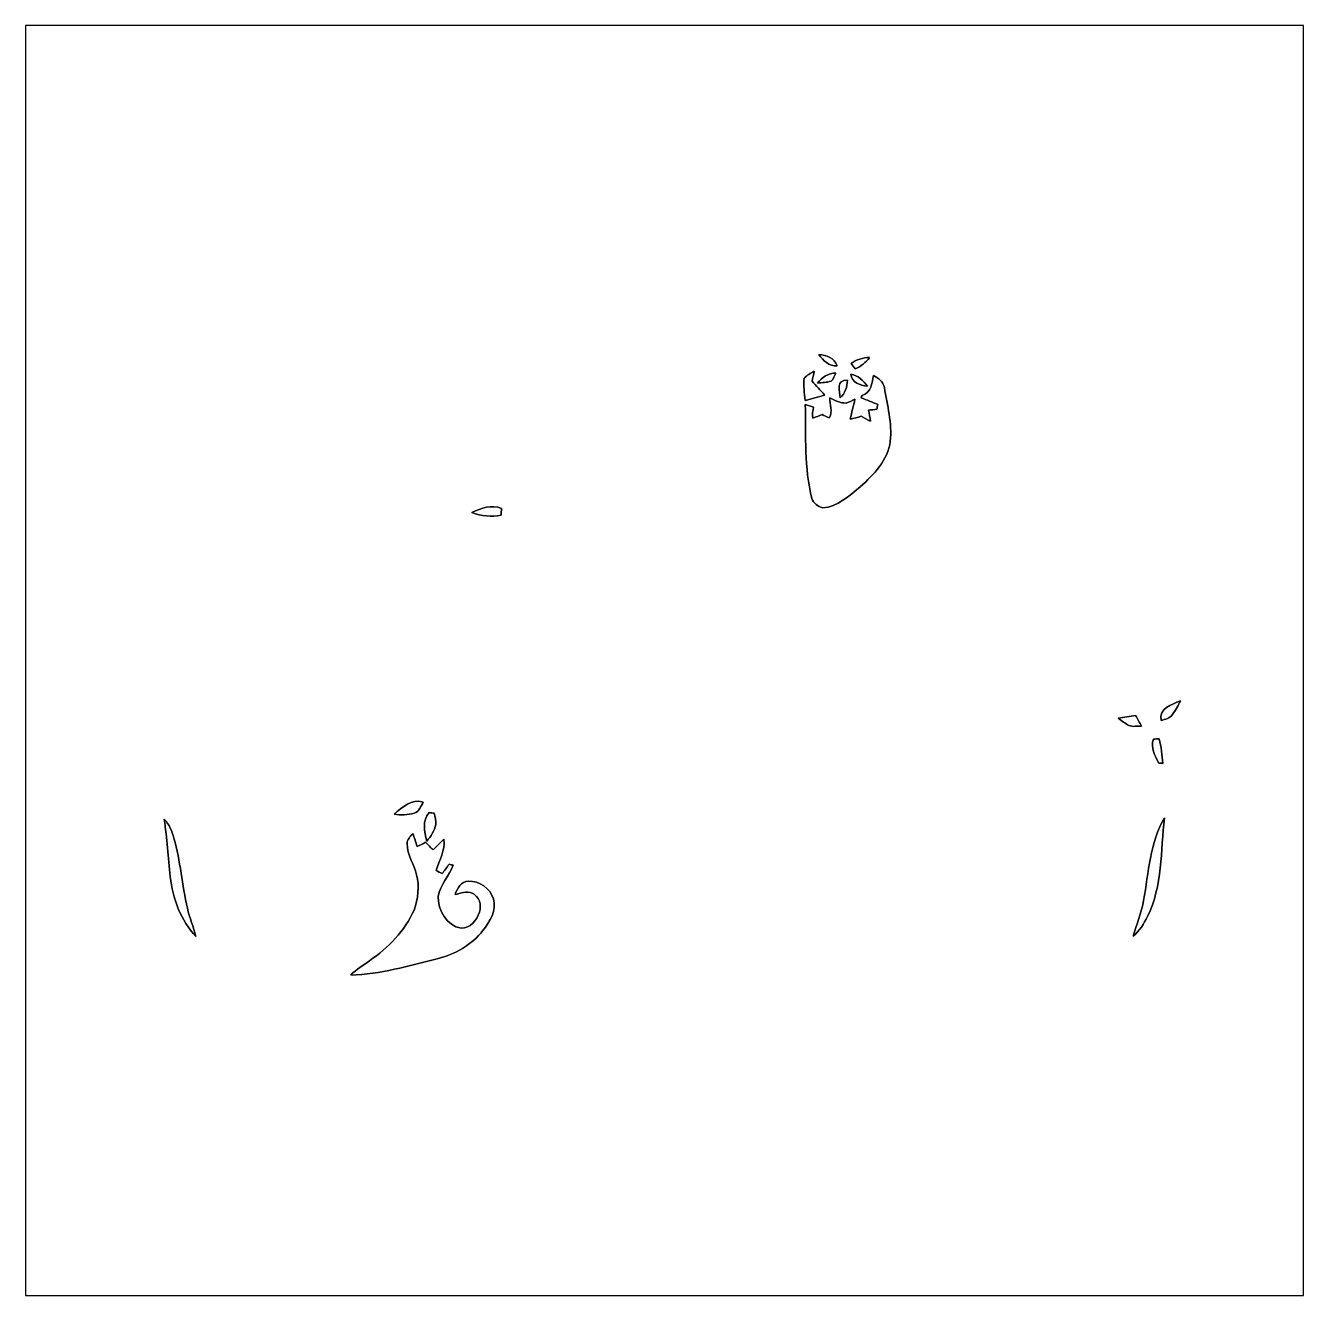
# Model space of a CAD drawing. Header units: centimetres. Extents: x -16.8 to 16.8, y -16.7 to 16.7.
import ezdxf

# ---------------------------------------------------------------- set-up
doc = ezdxf.new("R2010")
doc.units = ezdxf.units.CM
doc.header["$MEASUREMENT"] = 0
doc.layers.add('Layer 1', color=7, linetype='Continuous')

msp = doc.modelspace()

# ---------------------------------------------------------------- linework, layer by layer
at = {"layer": 'Layer 1', "color": 7}
for points, knots in [([(-16.77458, 16.66875), (-16.77458, 16.66875), (16.77458, 16.66875), (16.77458, 16.66875), (16.77458, 16.66875), (16.77458, 16.66875), (16.77458, -16.66875), (16.77458, -16.66875), (16.77458, -16.66875), (16.77458, -16.66875), (-16.77458, -16.66875), (-16.77458, -16.66875), (-16.77458, -16.66875), (-16.77458, -16.66875), (-16.77458, 16.66875), (-16.77458, 16.66875), (-16.77458, 16.66875), (-16.77458, 16.66875), (-16.77458, 16.66875), (-16.77458, 16.66875)], [0, 0, 0, 0, 0.16666667, 0.16666667, 0.16666667, 0.16666667, 0.33333333, 0.33333333, 0.33333333, 0.33333333, 0.5, 0.5, 0.5, 0.5, 0.66666667, 0.66666667, 0.66666667, 0.66666667, 1, 1, 1, 1]), ([(4.05377, 8.03522), (4.25062, 8.01123), (4.46617, 7.94526), (4.53355, 7.73501), (4.53355, 7.73501), (4.31341, 7.72442), (4.16454, 7.87082), (4.05377, 8.03522)], [0, 0, 0, 0, 0.33333333, 0.33333333, 0.33333333, 0.33333333, 1, 1, 1, 1]), ([(4.89797, 7.80344), (5.0419, 7.89552), (5.20629, 7.95091), (5.37916, 7.95514), (5.37916, 7.95514), (5.28779, 7.82038), (5.15479, 7.72336), (5.00944, 7.65351), (5.00944, 7.65351), (4.97205, 7.70361), (4.93466, 7.75335), (4.89797, 7.80344)], [0, 0, 0, 0, 0.25, 0.25, 0.25, 0.25, 0.5, 0.5, 0.5, 0.5, 1, 1, 1, 1]), ([(3.66466, 7.41116), (3.73909, 7.49053), (3.83752, 7.54098), (3.93241, 7.59248), (3.93241, 7.59248), (3.91478, 7.50535), (3.89467, 7.41856), (3.8735, 7.33249), (3.8735, 7.33249), (3.98392, 7.21184), (4.09434, 7.09189), (4.20299, 6.96983), (4.20299, 6.96983), (4.03578, 6.91727), (3.86609, 6.87211), (3.69676, 6.82731), (3.69676, 6.82731), (3.67453, 7.02028), (3.64031, 7.21783), (3.66466, 7.41116)], [0, 0, 0, 0, 0.16666667, 0.16666667, 0.16666667, 0.16666667, 0.33333333, 0.33333333, 0.33333333, 0.33333333, 0.5, 0.5, 0.5, 0.5, 0.66666667, 0.66666667, 0.66666667, 0.66666667, 1, 1, 1, 1]), ([(5.48605, 7.48559), (5.60529, 7.40728), (5.75239, 7.32578), (5.7718, 7.16703), (5.7718, 7.16703), (5.84976, 6.69996), (5.97923, 6.2297), (5.92667, 5.75204), (5.92667, 5.75204), (5.86564, 5.25427), (5.49204, 4.88315), (5.14103, 4.56036), (5.14103, 4.56036), (4.84822, 4.31941), (4.54519, 4.04283), (4.14831, 4.00403), (4.14831, 4.00403), (4.02908, 4.04777), (3.90807, 4.12609), (3.86821, 4.25274), (3.86821, 4.25274), (3.6643, 5.05848), (3.71687, 5.89739), (3.69499, 6.72042), (3.69499, 6.72042), (3.76696, 6.69996), (3.83857, 6.67738), (3.91019, 6.6548), (3.91019, 6.6548), (3.89502, 6.5592), (3.87773, 6.46218), (3.89043, 6.36482), (3.89043, 6.36482), (3.97439, 6.3881), (4.05483, 6.42373), (4.13526, 6.4576), (4.13526, 6.4576), (4.197, 6.42761), (4.25873, 6.39586), (4.32506, 6.37469), (4.32506, 6.37469), (4.42877, 6.52815), (4.32647, 6.72677), (4.34164, 6.89363), (4.34164, 6.89363), (4.47393, 6.82308), (4.61574, 6.75499), (4.76956, 6.75922), (4.76956, 6.75922), (4.8514, 6.77898), (4.92478, 6.82308), (5.00098, 6.85765), (5.00098, 6.85765), (4.96323, 6.68302), (4.91208, 6.51157), (4.87609, 6.33659), (4.87609, 6.33659), (4.97311, 6.35529), (5.06871, 6.38069), (5.16326, 6.41032), (5.16326, 6.41032), (5.24192, 6.36305), (5.32306, 6.32072), (5.40667, 6.28297), (5.40667, 6.28297), (5.39397, 6.38069), (5.37669, 6.47735), (5.35658, 6.57331), (5.35658, 6.57331), (5.41091, 6.5786), (5.52027, 6.58883), (5.57459, 6.59412), (5.57459, 6.59412), (5.58236, 6.6361), (5.59012, 6.67844), (5.59823, 6.72042), (5.59823, 6.72042), (5.45289, 6.78074), (5.30719, 6.83719), (5.1629, 6.89857), (5.1629, 6.89857), (5.16961, 6.91409), (5.18301, 6.94478), (5.18971, 6.96031), (5.18971, 6.96031), (5.42749, 7.02451), (5.44865, 7.28768), (5.48605, 7.48559)], [0, 0, 0, 0, 0.04347826, 0.04347826, 0.04347826, 0.04347826, 0.08695652, 0.08695652, 0.08695652, 0.08695652, 0.13043478, 0.13043478, 0.13043478, 0.13043478, 0.17391304, 0.17391304, 0.17391304, 0.17391304, 0.2173913, 0.2173913, 0.2173913, 0.2173913, 0.26086957, 0.26086957, 0.26086957, 0.26086957, 0.30434783, 0.30434783, 0.30434783, 0.30434783, 0.34782609, 0.34782609, 0.34782609, 0.34782609, 0.39130435, 0.39130435, 0.39130435, 0.39130435, 0.43478261, 0.43478261, 0.43478261, 0.43478261, 0.47826087, 0.47826087, 0.47826087, 0.47826087, 0.52173913, 0.52173913, 0.52173913, 0.52173913, 0.56521739, 0.56521739, 0.56521739, 0.56521739, 0.60869565, 0.60869565, 0.60869565, 0.60869565, 0.65217391, 0.65217391, 0.65217391, 0.65217391, 0.69565217, 0.69565217, 0.69565217, 0.69565217, 0.73913043, 0.73913043, 0.73913043, 0.73913043, 0.7826087, 0.7826087, 0.7826087, 0.7826087, 0.82608696, 0.82608696, 0.82608696, 0.82608696, 0.86956522, 0.86956522, 0.86956522, 0.86956522, 0.91304348, 0.91304348, 0.91304348, 0.91304348, 1, 1, 1, 1]), ([(4.01743, 7.2831), (4.13632, 7.43126), (4.29966, 7.54451), (4.49897, 7.54733), (4.49897, 7.54733), (4.46299, 7.47536), (4.44288, 7.38893), (4.37903, 7.33531), (4.37903, 7.33531), (4.26367, 7.29262), (4.13773, 7.29756), (4.01743, 7.2831)], [0, 0, 0, 0, 0.25, 0.25, 0.25, 0.25, 0.5, 0.5, 0.5, 0.5, 1, 1, 1, 1]), ([(4.88844, 7.51558), (5.08247, 7.48947), (5.2137, 7.3466), (5.32694, 7.20372), (5.32694, 7.20372), (5.13433, 7.22066), (4.91772, 7.29333), (4.88844, 7.51558)], [0, 0, 0, 0, 0.33333333, 0.33333333, 0.33333333, 0.33333333, 1, 1, 1, 1]), ([(4.61504, 6.89539), (4.60269, 7.07496), (4.48522, 7.3787), (4.80483, 7.35789), (4.80483, 7.35789), (4.79496, 7.18679), (4.74451, 7.01322), (4.61504, 6.89539)], [0, 0, 0, 0, 0.33333333, 0.33333333, 0.33333333, 0.33333333, 1, 1, 1, 1]), ([(-5.05566, 3.88232), (-4.81471, 4.0065), (-4.54166, 4.10386), (-4.28096, 3.98851), (-4.28096, 3.98851), (-4.28343, 3.93136), (-4.2859, 3.87421), (-4.28801, 3.81706), (-4.28801, 3.81706), (-4.54589, 3.7652), (-4.80942, 3.79095), (-5.05566, 3.88232)], [0, 0, 0, 0, 0.25, 0.25, 0.25, 0.25, 0.5, 0.5, 0.5, 0.5, 1, 1, 1, 1]), ([(13.03514, -1.57515), (12.97728, -1.25201), (13.31207, -1.15076), (13.54526, -1.06045), (13.54526, -1.06045), (13.48317, -1.18322), (13.41437, -1.3021), (13.33959, -1.41746), (13.33959, -1.41746), (13.27079, -1.51836), (13.14274, -1.53882), (13.03514, -1.57515)], [0, 0, 0, 0, 0.25, 0.25, 0.25, 0.25, 0.5, 0.5, 0.5, 0.5, 1, 1, 1, 1]), ([(11.91472, -1.51412), (12.06571, -1.48802), (12.21634, -1.46861), (12.36909, -1.4478), (12.36909, -1.4478), (12.4206, -1.53811), (12.47281, -1.62877), (12.52255, -1.72085), (12.52255, -1.72085), (12.41213, -1.71768), (12.29466, -1.74766), (12.19024, -1.70709), (12.19024, -1.70709), (12.0904, -1.65488), (12.00397, -1.58115), (11.91472, -1.51412)], [0, 0, 0, 0, 0.2, 0.2, 0.2, 0.2, 0.4, 0.4, 0.4, 0.4, 0.6, 0.6, 0.6, 0.6, 1, 1, 1, 1]), ([(12.83617, -2.06128), (12.87392, -2.06093), (12.94906, -2.05987), (12.98681, -2.05952), (12.98681, -2.05952), (13.04678, -2.26766), (13.05913, -2.48532), (13.08135, -2.70016), (13.08135, -2.70016), (13.05454, -2.69804), (13.00057, -2.69381), (12.97376, -2.69134), (12.97376, -2.69134), (12.87992, -2.49343), (12.7575, -2.28741), (12.83617, -2.06128)], [0, 0, 0, 0, 0.2, 0.2, 0.2, 0.2, 0.4, 0.4, 0.4, 0.4, 0.6, 0.6, 0.6, 0.6, 1, 1, 1, 1]), ([(-7.10001, -4.03366), (-6.87952, -3.85904), (-6.64598, -3.62162), (-6.33342, -3.71863), (-6.33342, -3.71863), (-6.39692, -3.82517), (-6.44137, -3.96487), (-6.56802, -4.01073), (-6.56802, -4.01073), (-6.74194, -4.05236), (-6.92326, -4.06118), (-7.10001, -4.03366)], [0, 0, 0, 0, 0.25, 0.25, 0.25, 0.25, 0.5, 0.5, 0.5, 0.5, 1, 1, 1, 1]), ([(-6.17502, -3.99309), (-6.14257, -3.99662), (-6.07766, -4.00403), (-6.0452, -4.00756), (-6.0452, -4.00756), (-6.02686, -4.10704), (-5.99264, -4.20652), (-6.0011, -4.30883), (-6.0011, -4.30883), (-6.04767, -4.46793), (-6.13022, -4.61821), (-6.2417, -4.74204), (-6.2417, -4.74204), (-6.29744, -4.49016), (-6.3754, -4.20405), (-6.17502, -3.99309)], [0, 0, 0, 0, 0.2, 0.2, 0.2, 0.2, 0.4, 0.4, 0.4, 0.4, 0.6, 0.6, 0.6, 0.6, 1, 1, 1, 1]), ([(-13.13145, -4.16525), (-13.00374, -4.30565), (-12.92895, -4.47957), (-12.87851, -4.66161), (-12.87851, -4.66161), (-12.71094, -5.26486), (-12.66225, -5.89245), (-12.52714, -6.50275), (-12.52714, -6.50275), (-12.46893, -6.75499), (-12.36239, -6.99347), (-12.30136, -7.24535), (-12.30136, -7.24535), (-12.70106, -6.82237), (-12.91237, -6.24522), (-12.97693, -5.67373), (-12.97693, -5.67373), (-13.02703, -5.17066), (-13.06371, -4.66654), (-13.13145, -4.16525)], [0, 0, 0, 0, 0.16666667, 0.16666667, 0.16666667, 0.16666667, 0.33333333, 0.33333333, 0.33333333, 0.33333333, 0.5, 0.5, 0.5, 0.5, 0.66666667, 0.66666667, 0.66666667, 0.66666667, 1, 1, 1, 1]), ([(12.57617, -6.29744), (12.71729, -5.56789), (12.73492, -4.78296), (13.12616, -4.12962), (13.12616, -4.12962), (13.02244, -4.99498), (13.07782, -5.91855), (12.6806, -6.71971), (12.6806, -6.71971), (12.58887, -6.9155), (12.46822, -7.10001), (12.30101, -7.24006), (12.30101, -7.24006), (12.3892, -6.92432), (12.52714, -6.6234), (12.57617, -6.29744)], [0, 0, 0, 0, 0.2, 0.2, 0.2, 0.2, 0.4, 0.4, 0.4, 0.4, 0.6, 0.6, 0.6, 0.6, 1, 1, 1, 1]), ([(-6.75464, -4.8133), (-6.76099, -4.70147), (-6.66962, -4.62068), (-6.60682, -4.53954), (-6.60682, -4.53954), (-6.56837, -4.65349), (-6.53203, -4.76814), (-6.49393, -4.8828), (-6.49393, -4.8828), (-6.41844, -4.84928), (-6.34506, -4.81083), (-6.27345, -4.76956), (-6.27345, -4.76956), (-6.20783, -4.83905), (-6.1401, -4.90679), (-6.0706, -4.97276), (-6.0706, -4.97276), (-5.97958, -4.87821), (-5.88927, -4.78296), (-5.79614, -4.69089), (-5.79614, -4.69089), (-5.74922, -4.98651), (-5.9115, -5.24157), (-5.99828, -5.51074), (-5.99828, -5.51074), (-5.94395, -5.53896), (-5.88963, -5.56719), (-5.8353, -5.59541), (-5.8353, -5.59541), (-5.77321, -5.51321), (-5.71288, -5.42925), (-5.65256, -5.34599), (-5.65256, -5.34599), (-5.6261, -5.35305), (-5.57318, -5.36681), (-5.54673, -5.37351), (-5.54673, -5.37351), (-5.6582, -5.65714), (-5.88504, -5.88821), (-5.94219, -6.19372), (-5.94219, -6.19372), (-5.95171, -6.55708), (-5.71606, -6.9596), (-5.34, -7.03121), (-5.34, -7.03121), (-5.10505, -7.03086), (-4.91808, -6.82166), (-4.85987, -6.60717), (-4.85987, -6.60717), (-4.7939, -6.42514), (-4.86375, -6.18666), (-5.05001, -6.10764), (-5.05001, -6.10764), (-5.19712, -6.04414), (-5.35129, -6.11787), (-5.49804, -6.14045), (-5.49804, -6.14045), (-5.43913, -5.98205), (-5.33894, -5.79684), (-5.14703, -5.79049), (-5.14703, -5.79049), (-4.86339, -5.78803), (-4.57482, -5.9817), (-4.49227, -6.25757), (-4.49227, -6.25757), (-4.40443, -6.56414), (-4.58505, -6.85518), (-4.76568, -7.0866), (-4.76568, -7.0866), (-5.0613, -7.47007), (-5.50228, -7.71172), (-5.96512, -7.83272), (-5.96512, -7.83272), (-6.71336, -8.01582), (-7.46231, -8.23948), (-8.23807, -8.25923), (-8.23807, -8.25923), (-8.09837, -8.10366), (-7.90751, -8.01017), (-7.74383, -7.88353), (-7.74383, -7.88353), (-7.2577, -7.54098), (-6.81673, -7.10106), (-6.57437, -6.55002), (-6.57437, -6.55002), (-6.47136, -6.25792), (-6.42338, -5.92914), (-6.51369, -5.62751), (-6.51369, -5.62751), (-6.56837, -5.34705), (-6.76557, -5.10822), (-6.75464, -4.8133)], [0, 0, 0, 0, 0.04166667, 0.04166667, 0.04166667, 0.04166667, 0.08333333, 0.08333333, 0.08333333, 0.08333333, 0.125, 0.125, 0.125, 0.125, 0.16666667, 0.16666667, 0.16666667, 0.16666667, 0.20833333, 0.20833333, 0.20833333, 0.20833333, 0.25, 0.25, 0.25, 0.25, 0.29166667, 0.29166667, 0.29166667, 0.29166667, 0.33333333, 0.33333333, 0.33333333, 0.33333333, 0.375, 0.375, 0.375, 0.375, 0.41666667, 0.41666667, 0.41666667, 0.41666667, 0.45833333, 0.45833333, 0.45833333, 0.45833333, 0.5, 0.5, 0.5, 0.5, 0.54166667, 0.54166667, 0.54166667, 0.54166667, 0.58333333, 0.58333333, 0.58333333, 0.58333333, 0.625, 0.625, 0.625, 0.625, 0.66666667, 0.66666667, 0.66666667, 0.66666667, 0.70833333, 0.70833333, 0.70833333, 0.70833333, 0.75, 0.75, 0.75, 0.75, 0.79166667, 0.79166667, 0.79166667, 0.79166667, 0.83333333, 0.83333333, 0.83333333, 0.83333333, 0.875, 0.875, 0.875, 0.875, 0.91666667, 0.91666667, 0.91666667, 0.91666667, 1, 1, 1, 1])]:
    msp.add_open_spline(points, degree=3, knots=knots, dxfattribs=at)
at = {"layer": 'Layer 1', "color": 251}
for points, knots in [([(4.05377, 8.03522), (4.16454, 7.87082), (4.31341, 7.72442), (4.53355, 7.73501), (4.53355, 7.73501), (4.46617, 7.94526), (4.25062, 8.01123), (4.05377, 8.03522), (4.05377, 8.03522), (4.05377, 8.03522), (4.05377, 8.03522), (4.05377, 8.03522)], [0, 0, 0, 0, 0.25, 0.25, 0.25, 0.25, 0.5, 0.5, 0.5, 0.5, 1, 1, 1, 1]), ([(4.89797, 7.80344), (4.93466, 7.75335), (4.97205, 7.70361), (5.00944, 7.65351), (5.00944, 7.65351), (5.15479, 7.72336), (5.28779, 7.82038), (5.37916, 7.95514), (5.37916, 7.95514), (5.20629, 7.95091), (5.0419, 7.89552), (4.89797, 7.80344), (4.89797, 7.80344), (4.89797, 7.80344), (4.89797, 7.80344), (4.89797, 7.80344)], [0, 0, 0, 0, 0.2, 0.2, 0.2, 0.2, 0.4, 0.4, 0.4, 0.4, 0.6, 0.6, 0.6, 0.6, 1, 1, 1, 1]), ([(3.66466, 7.41116), (3.64031, 7.21783), (3.67453, 7.02028), (3.69676, 6.82731), (3.69676, 6.82731), (3.86609, 6.87211), (4.03578, 6.91727), (4.20299, 6.96983), (4.20299, 6.96983), (4.09434, 7.09189), (3.98392, 7.21184), (3.8735, 7.33249), (3.8735, 7.33249), (3.89467, 7.41856), (3.91478, 7.50535), (3.93241, 7.59248), (3.93241, 7.59248), (3.83752, 7.54098), (3.73909, 7.49053), (3.66466, 7.41116), (3.66466, 7.41116), (3.66466, 7.41116), (3.66466, 7.41116), (3.66466, 7.41116)], [0, 0, 0, 0, 0.14285714, 0.14285714, 0.14285714, 0.14285714, 0.28571429, 0.28571429, 0.28571429, 0.28571429, 0.42857143, 0.42857143, 0.42857143, 0.42857143, 0.57142857, 0.57142857, 0.57142857, 0.57142857, 0.71428571, 0.71428571, 0.71428571, 0.71428571, 1, 1, 1, 1]), ([(5.48605, 7.48559), (5.44865, 7.28768), (5.42749, 7.02451), (5.18971, 6.96031), (5.18971, 6.96031), (5.18301, 6.94478), (5.16961, 6.91409), (5.1629, 6.89857), (5.1629, 6.89857), (5.30719, 6.83719), (5.45289, 6.78074), (5.59823, 6.72042), (5.59823, 6.72042), (5.59012, 6.67844), (5.58236, 6.6361), (5.57459, 6.59412), (5.57459, 6.59412), (5.52027, 6.58883), (5.41091, 6.5786), (5.35658, 6.57331), (5.35658, 6.57331), (5.37669, 6.47735), (5.39397, 6.38069), (5.40667, 6.28297), (5.40667, 6.28297), (5.32306, 6.32072), (5.24192, 6.36305), (5.16326, 6.41032), (5.16326, 6.41032), (5.06871, 6.38069), (4.97311, 6.35529), (4.87609, 6.33659), (4.87609, 6.33659), (4.91208, 6.51157), (4.96323, 6.68302), (5.00098, 6.85765), (5.00098, 6.85765), (4.92478, 6.82308), (4.8514, 6.77898), (4.76956, 6.75922), (4.76956, 6.75922), (4.61574, 6.75499), (4.47393, 6.82308), (4.34164, 6.89363), (4.34164, 6.89363), (4.32647, 6.72677), (4.42877, 6.52815), (4.32506, 6.37469), (4.32506, 6.37469), (4.25873, 6.39586), (4.197, 6.42761), (4.13526, 6.4576), (4.13526, 6.4576), (4.05483, 6.42373), (3.97439, 6.3881), (3.89043, 6.36482), (3.89043, 6.36482), (3.87773, 6.46218), (3.89502, 6.5592), (3.91019, 6.6548), (3.91019, 6.6548), (3.83857, 6.67738), (3.76696, 6.69996), (3.69499, 6.72042), (3.69499, 6.72042), (3.71687, 5.89739), (3.6643, 5.05848), (3.86821, 4.25274), (3.86821, 4.25274), (3.90807, 4.12609), (4.02908, 4.04777), (4.14831, 4.00403), (4.14831, 4.00403), (4.54519, 4.04283), (4.84822, 4.31941), (5.14103, 4.56036), (5.14103, 4.56036), (5.49204, 4.88315), (5.86564, 5.25427), (5.92667, 5.75204), (5.92667, 5.75204), (5.97923, 6.2297), (5.84976, 6.69996), (5.7718, 7.16703), (5.7718, 7.16703), (5.75239, 7.32578), (5.60529, 7.40728), (5.48605, 7.48559), (5.48605, 7.48559), (5.48605, 7.48559), (5.48605, 7.48559), (5.48605, 7.48559)], [0, 0, 0, 0, 0.04166667, 0.04166667, 0.04166667, 0.04166667, 0.08333333, 0.08333333, 0.08333333, 0.08333333, 0.125, 0.125, 0.125, 0.125, 0.16666667, 0.16666667, 0.16666667, 0.16666667, 0.20833333, 0.20833333, 0.20833333, 0.20833333, 0.25, 0.25, 0.25, 0.25, 0.29166667, 0.29166667, 0.29166667, 0.29166667, 0.33333333, 0.33333333, 0.33333333, 0.33333333, 0.375, 0.375, 0.375, 0.375, 0.41666667, 0.41666667, 0.41666667, 0.41666667, 0.45833333, 0.45833333, 0.45833333, 0.45833333, 0.5, 0.5, 0.5, 0.5, 0.54166667, 0.54166667, 0.54166667, 0.54166667, 0.58333333, 0.58333333, 0.58333333, 0.58333333, 0.625, 0.625, 0.625, 0.625, 0.66666667, 0.66666667, 0.66666667, 0.66666667, 0.70833333, 0.70833333, 0.70833333, 0.70833333, 0.75, 0.75, 0.75, 0.75, 0.79166667, 0.79166667, 0.79166667, 0.79166667, 0.83333333, 0.83333333, 0.83333333, 0.83333333, 0.875, 0.875, 0.875, 0.875, 0.91666667, 0.91666667, 0.91666667, 0.91666667, 1, 1, 1, 1]), ([(4.01743, 7.2831), (4.13773, 7.29756), (4.26367, 7.29262), (4.37903, 7.33531), (4.37903, 7.33531), (4.44288, 7.38893), (4.46299, 7.47536), (4.49897, 7.54733), (4.49897, 7.54733), (4.29966, 7.54451), (4.13632, 7.43126), (4.01743, 7.2831), (4.01743, 7.2831), (4.01743, 7.2831), (4.01743, 7.2831), (4.01743, 7.2831)], [0, 0, 0, 0, 0.2, 0.2, 0.2, 0.2, 0.4, 0.4, 0.4, 0.4, 0.6, 0.6, 0.6, 0.6, 1, 1, 1, 1]), ([(4.88844, 7.51558), (4.91772, 7.29333), (5.13433, 7.22066), (5.32694, 7.20372), (5.32694, 7.20372), (5.2137, 7.3466), (5.08247, 7.48947), (4.88844, 7.51558), (4.88844, 7.51558), (4.88844, 7.51558), (4.88844, 7.51558), (4.88844, 7.51558)], [0, 0, 0, 0, 0.25, 0.25, 0.25, 0.25, 0.5, 0.5, 0.5, 0.5, 1, 1, 1, 1]), ([(4.61504, 6.89539), (4.74451, 7.01322), (4.79496, 7.18679), (4.80483, 7.35789), (4.80483, 7.35789), (4.48522, 7.3787), (4.60269, 7.07496), (4.61504, 6.89539), (4.61504, 6.89539), (4.61504, 6.89539), (4.61504, 6.89539), (4.61504, 6.89539)], [0, 0, 0, 0, 0.25, 0.25, 0.25, 0.25, 0.5, 0.5, 0.5, 0.5, 1, 1, 1, 1]), ([(-5.05566, 3.88232), (-4.80942, 3.79095), (-4.54589, 3.7652), (-4.28801, 3.81706), (-4.28801, 3.81706), (-4.2859, 3.87421), (-4.28343, 3.93136), (-4.28096, 3.98851), (-4.28096, 3.98851), (-4.54166, 4.10386), (-4.81471, 4.0065), (-5.05566, 3.88232), (-5.05566, 3.88232), (-5.05566, 3.88232), (-5.05566, 3.88232), (-5.05566, 3.88232)], [0, 0, 0, 0, 0.2, 0.2, 0.2, 0.2, 0.4, 0.4, 0.4, 0.4, 0.6, 0.6, 0.6, 0.6, 1, 1, 1, 1]), ([(13.03514, -1.57515), (13.14274, -1.53882), (13.27079, -1.51836), (13.33959, -1.41746), (13.33959, -1.41746), (13.41437, -1.3021), (13.48317, -1.18322), (13.54526, -1.06045), (13.54526, -1.06045), (13.31207, -1.15076), (12.97728, -1.25201), (13.03514, -1.57515), (13.03514, -1.57515), (13.03514, -1.57515), (13.03514, -1.57515), (13.03514, -1.57515)], [0, 0, 0, 0, 0.2, 0.2, 0.2, 0.2, 0.4, 0.4, 0.4, 0.4, 0.6, 0.6, 0.6, 0.6, 1, 1, 1, 1]), ([(11.91472, -1.51412), (12.00397, -1.58115), (12.0904, -1.65488), (12.19024, -1.70709), (12.19024, -1.70709), (12.29466, -1.74766), (12.41213, -1.71768), (12.52255, -1.72085), (12.52255, -1.72085), (12.47281, -1.62877), (12.4206, -1.53811), (12.36909, -1.4478), (12.36909, -1.4478), (12.21634, -1.46861), (12.06571, -1.48802), (11.91472, -1.51412), (11.91472, -1.51412), (11.91472, -1.51412), (11.91472, -1.51412), (11.91472, -1.51412)], [0, 0, 0, 0, 0.16666667, 0.16666667, 0.16666667, 0.16666667, 0.33333333, 0.33333333, 0.33333333, 0.33333333, 0.5, 0.5, 0.5, 0.5, 0.66666667, 0.66666667, 0.66666667, 0.66666667, 1, 1, 1, 1]), ([(12.83617, -2.06128), (12.7575, -2.28741), (12.87992, -2.49343), (12.97376, -2.69134), (12.97376, -2.69134), (13.00057, -2.69381), (13.05454, -2.69804), (13.08135, -2.70016), (13.08135, -2.70016), (13.05913, -2.48532), (13.04678, -2.26766), (12.98681, -2.05952), (12.98681, -2.05952), (12.94906, -2.05987), (12.87392, -2.06093), (12.83617, -2.06128), (12.83617, -2.06128), (12.83617, -2.06128), (12.83617, -2.06128), (12.83617, -2.06128)], [0, 0, 0, 0, 0.16666667, 0.16666667, 0.16666667, 0.16666667, 0.33333333, 0.33333333, 0.33333333, 0.33333333, 0.5, 0.5, 0.5, 0.5, 0.66666667, 0.66666667, 0.66666667, 0.66666667, 1, 1, 1, 1]), ([(-7.10001, -4.03366), (-6.92326, -4.06118), (-6.74194, -4.05236), (-6.56802, -4.01073), (-6.56802, -4.01073), (-6.44137, -3.96487), (-6.39692, -3.82517), (-6.33342, -3.71863), (-6.33342, -3.71863), (-6.64598, -3.62162), (-6.87952, -3.85904), (-7.10001, -4.03366), (-7.10001, -4.03366), (-7.10001, -4.03366), (-7.10001, -4.03366), (-7.10001, -4.03366)], [0, 0, 0, 0, 0.2, 0.2, 0.2, 0.2, 0.4, 0.4, 0.4, 0.4, 0.6, 0.6, 0.6, 0.6, 1, 1, 1, 1]), ([(-6.17502, -3.99309), (-6.3754, -4.20405), (-6.29744, -4.49016), (-6.2417, -4.74204), (-6.2417, -4.74204), (-6.13022, -4.61821), (-6.04767, -4.46793), (-6.0011, -4.30883), (-6.0011, -4.30883), (-5.99264, -4.20652), (-6.02686, -4.10704), (-6.0452, -4.00756), (-6.0452, -4.00756), (-6.07766, -4.00403), (-6.14257, -3.99662), (-6.17502, -3.99309), (-6.17502, -3.99309), (-6.17502, -3.99309), (-6.17502, -3.99309), (-6.17502, -3.99309)], [0, 0, 0, 0, 0.16666667, 0.16666667, 0.16666667, 0.16666667, 0.33333333, 0.33333333, 0.33333333, 0.33333333, 0.5, 0.5, 0.5, 0.5, 0.66666667, 0.66666667, 0.66666667, 0.66666667, 1, 1, 1, 1]), ([(-13.13145, -4.16525), (-13.06371, -4.66654), (-13.02703, -5.17066), (-12.97693, -5.67373), (-12.97693, -5.67373), (-12.91237, -6.24522), (-12.70106, -6.82237), (-12.30136, -7.24535), (-12.30136, -7.24535), (-12.36239, -6.99347), (-12.46893, -6.75499), (-12.52714, -6.50275), (-12.52714, -6.50275), (-12.66225, -5.89245), (-12.71094, -5.26486), (-12.87851, -4.66161), (-12.87851, -4.66161), (-12.92895, -4.47957), (-13.00374, -4.30565), (-13.13145, -4.16525), (-13.13145, -4.16525), (-13.13145, -4.16525), (-13.13145, -4.16525), (-13.13145, -4.16525)], [0, 0, 0, 0, 0.14285714, 0.14285714, 0.14285714, 0.14285714, 0.28571429, 0.28571429, 0.28571429, 0.28571429, 0.42857143, 0.42857143, 0.42857143, 0.42857143, 0.57142857, 0.57142857, 0.57142857, 0.57142857, 0.71428571, 0.71428571, 0.71428571, 0.71428571, 1, 1, 1, 1]), ([(12.57617, -6.29744), (12.52714, -6.6234), (12.3892, -6.92432), (12.30101, -7.24006), (12.30101, -7.24006), (12.46822, -7.10001), (12.58887, -6.9155), (12.6806, -6.71971), (12.6806, -6.71971), (13.07782, -5.91855), (13.02244, -4.99498), (13.12616, -4.12962), (13.12616, -4.12962), (12.73492, -4.78296), (12.71729, -5.56789), (12.57617, -6.29744), (12.57617, -6.29744), (12.57617, -6.29744), (12.57617, -6.29744), (12.57617, -6.29744)], [0, 0, 0, 0, 0.16666667, 0.16666667, 0.16666667, 0.16666667, 0.33333333, 0.33333333, 0.33333333, 0.33333333, 0.5, 0.5, 0.5, 0.5, 0.66666667, 0.66666667, 0.66666667, 0.66666667, 1, 1, 1, 1]), ([(-6.75464, -4.8133), (-6.76557, -5.10822), (-6.56837, -5.34705), (-6.51369, -5.62751), (-6.51369, -5.62751), (-6.42338, -5.92914), (-6.47136, -6.25792), (-6.57437, -6.55002), (-6.57437, -6.55002), (-6.81673, -7.10106), (-7.2577, -7.54098), (-7.74383, -7.88353), (-7.74383, -7.88353), (-7.90751, -8.01017), (-8.09837, -8.10366), (-8.23807, -8.25923), (-8.23807, -8.25923), (-7.46231, -8.23948), (-6.71336, -8.01582), (-5.96512, -7.83272), (-5.96512, -7.83272), (-5.50228, -7.71172), (-5.0613, -7.47007), (-4.76568, -7.0866), (-4.76568, -7.0866), (-4.58505, -6.85518), (-4.40443, -6.56414), (-4.49227, -6.25757), (-4.49227, -6.25757), (-4.57482, -5.9817), (-4.86339, -5.78803), (-5.14703, -5.79049), (-5.14703, -5.79049), (-5.33894, -5.79684), (-5.43913, -5.98205), (-5.49804, -6.14045), (-5.49804, -6.14045), (-5.35129, -6.11787), (-5.19712, -6.04414), (-5.05001, -6.10764), (-5.05001, -6.10764), (-4.86375, -6.18666), (-4.7939, -6.42514), (-4.85987, -6.60717), (-4.85987, -6.60717), (-4.91808, -6.82166), (-5.10505, -7.03086), (-5.34, -7.03121), (-5.34, -7.03121), (-5.71606, -6.9596), (-5.95171, -6.55708), (-5.94219, -6.19372), (-5.94219, -6.19372), (-5.88504, -5.88821), (-5.6582, -5.65714), (-5.54673, -5.37351), (-5.54673, -5.37351), (-5.57318, -5.36681), (-5.6261, -5.35305), (-5.65256, -5.34599), (-5.65256, -5.34599), (-5.71288, -5.42925), (-5.77321, -5.51321), (-5.8353, -5.59541), (-5.8353, -5.59541), (-5.88963, -5.56719), (-5.94395, -5.53896), (-5.99828, -5.51074), (-5.99828, -5.51074), (-5.9115, -5.24157), (-5.74922, -4.98651), (-5.79614, -4.69089), (-5.79614, -4.69089), (-5.88927, -4.78296), (-5.97958, -4.87821), (-6.0706, -4.97276), (-6.0706, -4.97276), (-6.1401, -4.90679), (-6.20783, -4.83905), (-6.27345, -4.76956), (-6.27345, -4.76956), (-6.34506, -4.81083), (-6.41844, -4.84928), (-6.49393, -4.8828), (-6.49393, -4.8828), (-6.53203, -4.76814), (-6.56837, -4.65349), (-6.60682, -4.53954), (-6.60682, -4.53954), (-6.66962, -4.62068), (-6.76099, -4.70147), (-6.75464, -4.8133)], [0, 0, 0, 0, 0.04166667, 0.04166667, 0.04166667, 0.04166667, 0.08333333, 0.08333333, 0.08333333, 0.08333333, 0.125, 0.125, 0.125, 0.125, 0.16666667, 0.16666667, 0.16666667, 0.16666667, 0.20833333, 0.20833333, 0.20833333, 0.20833333, 0.25, 0.25, 0.25, 0.25, 0.29166667, 0.29166667, 0.29166667, 0.29166667, 0.33333333, 0.33333333, 0.33333333, 0.33333333, 0.375, 0.375, 0.375, 0.375, 0.41666667, 0.41666667, 0.41666667, 0.41666667, 0.45833333, 0.45833333, 0.45833333, 0.45833333, 0.5, 0.5, 0.5, 0.5, 0.54166667, 0.54166667, 0.54166667, 0.54166667, 0.58333333, 0.58333333, 0.58333333, 0.58333333, 0.625, 0.625, 0.625, 0.625, 0.66666667, 0.66666667, 0.66666667, 0.66666667, 0.70833333, 0.70833333, 0.70833333, 0.70833333, 0.75, 0.75, 0.75, 0.75, 0.79166667, 0.79166667, 0.79166667, 0.79166667, 0.83333333, 0.83333333, 0.83333333, 0.83333333, 0.875, 0.875, 0.875, 0.875, 0.91666667, 0.91666667, 0.91666667, 0.91666667, 1, 1, 1, 1])]:
    msp.add_open_spline(points, degree=3, knots=knots, dxfattribs=at)

doc.saveas('drawing.dxf')
